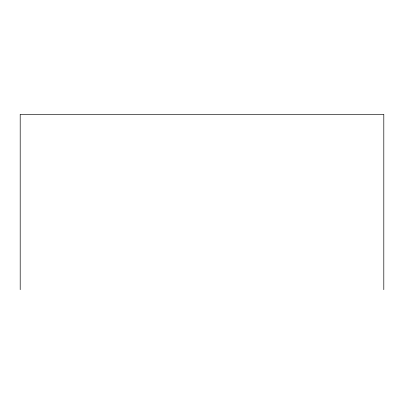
<?xml version="1.0" encoding="UTF-8"?>
<svg xmlns="http://www.w3.org/2000/svg" width="404" height="404" viewBox="0 0 404 404"><rect width="100%" height="100%" fill="white"/><g stroke="black" fill="none" stroke-linecap="round" stroke-linejoin="round"><path stroke-width="0.61" d="M383.8 289.683L383.8 114.317L20.2 114.317L20.2 289.683"/></g></svg>
